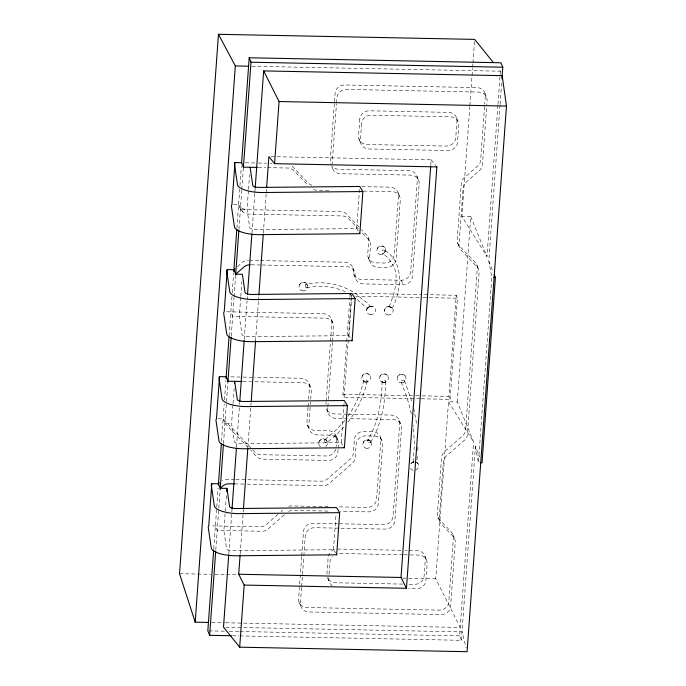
<?xml version="1.0" encoding="UTF-8"?>
<svg xmlns="http://www.w3.org/2000/svg" width="686" height="686" viewBox="0 0 686 686"><rect width="100%" height="100%" fill="white"/><g stroke="black" fill="none" stroke-linecap="round" stroke-linejoin="round"><path stroke-width="0.51" stroke-dasharray="3.43 2.57" d="M382.102 381.356C381.853 402.047 378.158 423.339 367.173 441.192M385.643 381.459C385.369 402.571 381.69 424.351 370.431 442.556M417.92 447.075L417.663 452.649M213.749 548.911L216.699 508.026M216.776 506.98L218.139 488.012M221.518 441.287L224.211 403.977M224.502 399.938L225.9 380.55M229.133 335.788L231.979 296.369M232.228 292.905L233.643 273.242M236.902 228.164L239.723 189.036M239.971 185.546L241.395 165.858M215.79 550.095L220.257 488.252M223.482 443.576L227.915 382.093M231.242 335.986L234.029 297.355M234.089 296.575L235.555 276.286M238.934 229.458L241.781 190.048M241.832 189.267L243.393 167.676M226.38 495.755L223.876 530.527L226.543 548.697A5.179 1.689 4.1 0 0 232.846 550.669L333.499 549.709L335.471 552.89M342.803 445.223L341.216 442.676L240.572 443.636A5.179 1.689 4.1 0 1 234.269 441.655L231.602 423.485L232.966 404.526M233.043 403.471L234.106 388.722M240.692 297.492L239.328 316.452L241.995 334.622A5.179 1.689 4.1 0 0 248.298 336.594L348.942 335.643L350.529 338.189M240.769 296.438L241.832 281.689M358.255 231.148L356.669 228.61L256.024 229.561A5.179 1.689 4.1 0 1 249.721 227.589L247.046 209.419L248.418 190.451M248.495 189.405L249.558 174.656M228.807 553.628L232.04 508.875M236.499 447.066L239.5 405.512M239.577 404.44L239.731 402.313M244.267 339.441L247.037 301.077M247.114 300.014L247.414 295.752M251.959 232.88L254.806 193.452M254.875 192.389L255.183 188.127M240.186 554.005L243.419 509.261M247.878 447.461L251.11 402.716M255.569 340.916L258.416 301.497M258.493 300.434L258.793 296.172M263.338 233.309L266.177 193.889M266.254 192.826L266.562 188.564M308.014 407.261L306.968 421.839A8.935 8.343 -22.1 0 0 315.191 430.439L328.44 430.705A8.935 8.343 -22.1 0 1 336.672 439.306L336.14 446.68M308.074 406.532L308.383 402.159M308.597 399.252L309.489 386.861A8.935 8.343 -22.1 0 0 301.265 378.26L254.335 377.326M310.141 407.338L308.769 426.289A8.935 8.343 -22.1 0 0 317.001 434.89L330.249 435.156A8.935 8.343 -22.1 0 1 338.472 443.756L338.249 446.92M310.346 404.431L310.509 402.245M310.715 399.329L311.298 391.312A8.935 8.343 -22.1 0 0 303.075 382.711L254.266 381.742M301.651 556.775L298.607 598.912A8.935 8.343 -22.1 0 0 306.831 607.513L439.349 610.146A8.935 8.343 -22.1 0 0 448.79 601.896L453.403 537.961A8.935 8.343 -22.1 0 0 451.251 531.95L439.615 519.782A8.935 8.343 -22.1 0 1 437.454 513.771L441.518 457.545A8.935 8.343 -22.1 0 1 444.537 451.637L462.613 435.842A8.935 8.343 -22.1 0 0 465.623 429.933L477.285 268.355A8.935 8.343 -22.1 0 0 475.132 262.344L459.388 245.88A8.935 8.343 -22.1 0 1 457.228 239.868L461.284 183.642A8.935 8.343 -22.1 0 1 464.302 177.734L477.653 166.063A8.935 8.343 -22.1 0 0 480.672 160.155L484.642 105.207M301.729 555.72L303.478 531.487A8.935 8.343 -22.1 0 1 312.919 523.238L337.461 523.727M334.348 103.766L330.24 160.661A8.935 8.343 -22.1 0 0 330.635 163.774M334.494 101.665L335.102 93.236A8.935 8.343 -22.1 0 1 344.552 84.978L477.062 87.619A8.935 8.343 -22.1 0 1 485.285 96.22L484.71 104.212M301.557 587.559L300.417 603.363A8.935 8.343 -22.1 0 0 308.64 611.963L441.158 614.596A8.935 8.343 -22.1 0 0 450.599 606.347L455.212 542.412A8.935 8.343 -22.1 0 0 453.052 536.401L441.424 524.233A8.935 8.343 -22.1 0 1 439.263 518.222L443.319 461.995A8.935 8.343 -22.1 0 1 446.337 456.087L464.413 440.292A8.935 8.343 -22.1 0 0 467.432 434.384L479.094 272.805A8.935 8.343 -22.1 0 0 476.942 266.794L461.189 250.33A8.935 8.343 -22.1 0 1 459.037 244.319L463.093 188.093A8.935 8.343 -22.1 0 1 466.111 182.184L479.463 170.514A8.935 8.343 -22.1 0 0 482.481 164.606L486.734 105.661M301.634 586.504L303.761 557.006M303.838 555.952L305.279 535.938A8.935 8.343 -22.1 0 1 314.728 527.688L385.395 529.095A8.935 8.343 -22.1 0 0 394.844 520.837L401.533 428.133A8.935 8.343 -22.1 0 0 393.31 419.532L348.188 418.632M332.05 165.112L336.457 104.006M336.534 102.951L336.912 97.686A8.935 8.343 -22.1 0 1 346.353 89.437L478.871 92.07A8.935 8.343 -22.1 0 1 487.094 100.671L486.811 104.666M325.927 404.294L326.073 402.219M326.15 401.181L331.844 322.317A8.935 8.343 -22.1 0 0 323.612 313.716L225.865 311.77M327.805 407.707L327.659 409.782A8.935 8.343 -22.1 0 0 335.883 418.383L347.167 418.614M327.882 406.669L328.182 402.519M328.405 399.406L332.53 342.331M332.599 341.294L333.653 326.768A8.935 8.343 -22.1 0 0 325.421 318.167L232.665 316.323L230.856 311.873M326.939 574.156L328.157 557.298A8.935 8.343 -22.1 0 1 335.977 549.152M328.817 577.552L328.74 578.607A8.935 8.343 -22.1 0 0 332.238 585.741M329.048 574.388L329.957 561.748A8.935 8.343 -22.1 0 1 332.316 556.475M338.061 449.553L337.872 452.185A8.935 8.343 -22.1 0 1 328.423 460.435L262.738 459.131A8.935 8.343 -22.1 0 1 256.667 456.542L250.716 450.316M420.158 398.763L344.123 397.254L342.923 394.287L349.834 298.479M349.911 297.407L350.22 293.154L351.429 296.12M344.123 397.254L351.275 298.247M333.499 549.709L336.08 513.891M341.216 442.676L344.261 400.538M348.942 335.643L351.909 294.551M356.669 228.61L359.635 187.518M430.774 165.155L431.16 159.821L276.347 156.742M225.583 622.777L460.22 627.441L435.721 578.778L448.498 401.79L457.33 401.97L473.597 442.033L459.611 635.871L461.421 640.321L240.006 635.922M421.23 398.789L450.136 399.363L448.936 396.397L456.233 295.263L423.039 294.603M497.907 105.301L486.983 256.615L461.884 216.382L469.807 106.562M469.884 105.498L471.959 76.712M472.037 75.64L472.577 68.18M472.654 67.117L472.886 63.918M472.963 62.846L474.498 41.52M450.136 399.363L457.442 298.23L456.233 295.263M457.33 401.97L470.716 216.553L461.884 216.382M497.985 104.229L500.06 75.46M500.137 74.397L500.514 69.089M461.421 640.321L475.407 446.483L479.694 457.039M475.407 446.483L478.434 462.733L491.819 277.315L488.792 261.066L500.017 105.49M500.094 104.418L501.638 83.109M392.383 308.211C400.804 291.576 405.537 261.898 383.868 249.884M417.371 456.319L416.659 462.724M413.152 462.09L414.421 444.194L413.289 425.277M384.915 251.419L384.735 252.131M363.812 380.447C360.793 393.215 355.477 405.469 347.913 416.205M367.302 381.133C363.786 396.191 357.132 410.545 347.536 422.696M389.142 306.822C394.064 294.071 400.067 277.873 392.778 264.299L393.001 264.736L387.762 257.602L382.325 253.1M392.109 307.997L390.84 307.782M344.732 420.475L335.891 430.311L324.752 439.855M343.978 426.966L336.5 434.675L326.879 442.719A1.784 1.003 53.9 0 1 324.615 441.029A1.784 1.003 53.9 0 1 326.039 440.035A1.784 1.003 53.9 0 1 326.896 442.71L326.999 442.616M410.888 463.376L413.675 461.772M368.854 307.422C373.098 304.498 360.322 299.216 359.533 296.592C344.861 284.579 324.718 280.188 306.282 284.296M368.082 307.319L366.778 309.266L366.693 311.127M368.802 307.474L367.173 308.589L355.417 297.93M237.442 266.631L241.995 262.652A8.935 8.343 -22.1 0 1 248.418 260.311M277.907 514.346L266.322 524.481A8.935 8.343 -22.1 0 1 259.891 526.822L210.413 525.836M281.003 511.645L282.546 510.298M284.356 514.749L268.123 528.932A8.935 8.343 -22.1 0 1 261.7 531.273L217.213 530.389L215.404 525.939M368.142 307.277L369.625 306.23M388.928 306.385L391.843 307.568M369.643 306.222L372.91 306.376L374.71 307.86M306.874 287.803C320.276 285.024 334.622 286.405 345.718 292.056M251.805 66.259L500.368 71.198L498.756 69.209M271.004 156.64L275.275 156.725M245.331 162.771L255.526 162.968M258.305 163.028L266.648 163.191M270.353 163.268L272.205 163.302M258.262 167.444L265.671 167.59M267.531 167.624L287.914 168.027A8.935 8.343 -22.1 0 1 293.985 170.625L308.125 185.409M361.814 186.609L390.257 187.175A8.935 8.343 -22.1 0 1 398.48 195.776L394.218 254.772A8.935 8.343 -22.1 0 1 384.777 263.021L375.945 262.849A8.935 8.343 -22.1 0 1 367.722 254.24L368.682 240.88A8.935 8.343 -22.1 0 0 366.53 234.869L361.565 229.673M328.851 190.365L316.212 190.116A8.935 8.343 -22.1 0 1 311.393 188.59M363.614 191.06L392.066 191.626A8.935 8.343 -22.1 0 1 400.29 200.226L396.028 259.222A8.935 8.343 -22.1 0 1 386.587 267.471L377.754 267.3A8.935 8.343 -22.1 0 1 369.531 258.691L370.491 245.331A8.935 8.343 -22.1 0 0 368.331 239.32L360.887 231.534M233.592 204.737L238.582 204.831L240.7 207.043L242.501 211.494A8.935 8.343 -22.1 0 0 248.572 214.092L342.408 215.953A8.935 8.343 -22.1 0 1 348.471 218.551L358.401 228.935M238.582 204.831L240.392 209.281L247.046 209.419M249.421 260.328L259.488 260.534M260.491 260.551L345.024 262.232A8.935 8.343 -22.1 0 1 353.256 270.833A8.935 8.343 -22.1 0 0 361.479 279.442L401.233 280.231A8.935 8.343 -22.1 0 0 410.674 271.973L417.362 179.269A8.935 8.343 -22.1 0 0 409.139 170.668L338.464 169.262A8.935 8.343 -22.1 0 1 332.393 166.672M251.23 264.787L260.286 264.968M262.301 265.002L346.833 266.683A8.935 8.343 -22.1 0 1 355.056 275.283A8.935 8.343 -22.1 0 0 363.288 283.893L403.042 284.681A8.935 8.343 -22.1 0 0 412.483 276.432L419.172 183.719A8.935 8.343 -22.1 0 0 410.948 175.119L340.273 173.712A8.935 8.343 -22.1 0 1 332.084 166.647M353.436 293.214L421.967 294.577M355.708 296.206L422.104 297.527M423.168 297.544L457.442 298.23M230.865 376.854L240.254 377.043M243.067 377.103L253.391 377.309M242.998 381.51L251.445 381.682M342.923 394.287L414.67 395.711M415.742 395.736L421.093 395.839M422.164 395.865L448.936 396.397M347.408 414.198L334.073 413.932A8.935 8.343 -22.1 0 1 326.244 408.444L328.054 412.895M348.428 414.224L391.5 415.073A8.935 8.343 -22.1 0 1 399.724 423.682L393.035 516.387A8.935 8.343 -22.1 0 1 383.594 524.644L339.424 523.761M218.139 418.803L223.13 418.906L250.896 447.941M223.13 418.906L224.939 423.356L231.602 423.485M234.766 479.48L227.298 479.334A8.935 8.343 -22.1 0 0 222.273 480.663M235.83 479.505L321.134 481.195A8.935 8.343 -22.1 0 0 327.556 478.854L350.357 458.934A8.935 8.343 -22.1 0 0 353.376 453.026L354.336 439.657A8.935 8.343 -22.1 0 1 363.777 431.408L372.618 431.58A8.935 8.343 -22.1 0 1 380.841 440.189L376.58 499.176A8.935 8.343 -22.1 0 1 367.139 507.434L338.695 506.868M234.44 483.887L246.171 484.127M247.234 484.145L322.943 485.654A8.935 8.343 -22.1 0 0 329.366 483.304L352.167 463.384A8.935 8.343 -22.1 0 0 355.177 457.476L356.145 444.108A8.935 8.343 -22.1 0 1 365.587 435.859L374.419 436.03A8.935 8.343 -22.1 0 1 382.651 444.639L378.389 503.635A8.935 8.343 -22.1 0 1 368.948 511.885L340.505 511.319M328.165 506.662L291.293 505.925A8.935 8.343 -22.1 0 0 287.048 506.843M327.865 511.07L293.102 510.375A8.935 8.343 -22.1 0 0 288.069 511.705M337.598 549.049L401.199 550.309M405.177 550.386L407.167 550.429M409.156 550.472L417.105 550.626A8.935 8.343 -22.1 0 1 425.329 559.227L424.111 576.086A8.935 8.343 -22.1 0 1 414.67 584.335L407.716 584.198M403.008 554.76L339.399 553.499A8.935 8.343 -22.1 0 0 337.786 553.602M404.003 554.777L408.976 554.88M409.971 554.897L418.914 555.077A8.935 8.343 -22.1 0 1 427.138 563.678L425.92 580.536A8.935 8.343 -22.1 0 1 416.479 588.785L408.53 588.631M179.535 573.685L210.491 574.302M214.761 574.388L225.437 574.602M226.5 574.619L237.176 574.834M402.631 578.127L435.721 578.778M402.742 584.103L335.162 582.757A8.935 8.343 -22.1 0 1 327.333 577.269L329.143 581.719M211.657 622.502L224.511 622.759M225.643 627.193L462.021 631.892L466.077 647.738M208.904 630.888L224.974 631.206M229.261 631.292L238.9 631.489M239.971 631.506L459.611 635.871M232.52 635.776L238.934 635.896M389.082 306.35C386.338 306.067 383.851 308.769 384.357 311.478M390.643 307.705L389.228 306.891M349.689 294.174L351.635 295.349M384.992 250.561L384.392 250.184A1.784 1.406 -57.1 0 0 381.888 251.702A1.784 1.406 -57.1 0 0 383.886 253.1A1.784 1.406 -57.1 0 0 384.392 250.184L384.614 250.39M416.891 462.493L418.006 463.659L417.508 463.024M326.133 440.043C323.38 437.033 317.858 439.966 318.716 443.936M326.27 440.223L325.653 439.58L326.527 440.498M359.078 227.075L346.67 214.101A8.935 8.343 -22.1 0 0 340.599 211.502L246.763 209.642A8.935 8.343 -22.1 0 1 240.7 207.043M240.392 209.281L242.501 211.494M252.877 450.016L254.858 452.091A8.935 8.343 -22.1 0 0 260.929 454.681L326.622 455.984A8.935 8.343 -22.1 0 0 335.806 449.261M224.939 423.356L248.075 447.555M384.897 247.706C382.479 243.873 375.937 246.557 376.88 250.973M405.186 375.988C402.768 372.155 396.225 374.839 397.16 379.255M387.513 375.636C385.095 371.803 378.552 374.487 379.495 378.904M307.071 284.141C304.653 280.308 298.11 282.992 299.045 287.408M369.848 375.285C367.456 371.486 360.965 374.076 361.814 378.458M370.903 441.544C368.493 437.711 361.942 440.403 362.885 444.82M431.16 159.821L435.799 165.566M336.32 437.745L334.494 435.421L337.366 439.117M448.498 401.79L473.597 442.033M404.466 380.704L412.277 402.545M401.173 382.102L407.235 398.18L411.497 414.447M484.891 93.107L486.7 97.558M456.567 117.863L458.368 122.314M470.716 216.553L486.983 256.615M488.792 261.066L493.08 271.622M476.847 265.122L478.657 269.572M457.665 243.101L459.474 247.56M416.968 176.156L418.777 180.607M398.086 192.663L399.895 197.114M358.967 139.018L360.767 143.468M401.233 280.231L403.042 284.681M368.245 237.639L370.054 242.089M331.724 166.441L332.444 168.224M368.116 257.361L369.925 261.812M352.853 267.72L354.662 272.171M353.65 273.954L355.459 278.405M452.966 534.728L454.775 539.179M399.329 420.569L401.139 425.02M437.9 517.012L439.709 521.463M380.447 437.068L382.248 441.518M331.449 319.204L333.25 323.655M424.934 556.114L426.743 560.565M336.269 436.193L338.078 440.644M309.094 383.748L310.904 388.199M307.362 424.951L309.172 429.402M299.002 602.025L300.811 606.475M413.727 408.067L416.805 424.737M311.873 185.254A8.935 8.343 -22.1 0 1 308.34 183.068L292.176 166.175A8.935 8.343 -22.1 0 0 291.584 165.609M402.279 382.694A4.468 4.167 -22.1 0 1 397.228 377.892A4.468 4.167 -22.1 0 1 404.003 374.95A4.468 4.167 -22.1 0 1 404.114 381.896A2.984 2.787 -22.1 0 1 404.011 382.488L402.742 383.011A3.138 2.924 -22.1 0 1 402.279 382.694A1.784 1.166 -24 0 1 401.293 381.227A1.784 1.166 -24 0 1 403.754 380.155A1.784 1.166 -24 0 1 404.114 381.896M416.651 462.467A4.468 4.167 -22.1 0 1 415.699 470.124M413.246 470.296A4.468 4.167 -22.1 0 1 410.022 467.243M410.82 463.796A4.468 4.167 -22.1 0 1 414.258 461.97M414.173 462.913A1.792 0.66 8.4 0 1 413.135 462.175A1.792 0.66 8.4 0 1 414.181 461.704M320.439 446.74A4.468 4.167 -22.1 0 1 319.985 440.421A4.468 4.167 -22.1 0 1 326.647 440.558A4.468 4.167 -22.1 0 1 325.275 446.835M359.781 119.047L358.564 135.905A8.935 8.343 -22.1 0 0 366.796 144.506L446.303 146.084A8.935 8.343 -22.1 0 0 455.744 137.835L456.962 120.976A8.935 8.343 -22.1 0 0 448.738 112.375L369.222 110.789A8.935 8.343 -22.1 0 0 359.781 119.047M361.591 123.497L360.373 140.356A8.935 8.343 -22.1 0 0 368.596 148.956L448.112 150.534A8.935 8.343 -22.1 0 0 457.553 142.285L458.771 125.427A8.935 8.343 -22.1 0 0 450.539 116.826L371.032 115.248A8.935 8.343 -22.1 0 0 361.591 123.497M384.58 382.394L383.671 382.471A1.784 1.209 0.3 0 1 382.299 380.679A1.784 1.209 0.3 0 1 385.172 380.413A1.784 1.209 0.3 0 1 384.64 382.342M366.153 382.085L365.244 382.059A1.784 1.166 12.7 0 1 364.034 380.087A1.784 1.166 12.7 0 1 366.899 380.31A1.784 1.166 12.7 0 1 366.153 382.085M370.148 314.6A4.468 4.167 -22.1 0 0 375.311 308.974A4.468 4.167 -22.1 0 0 367.816 307.757A4.468 4.167 -22.1 0 0 370.148 314.6M302.5 290.881A4.468 4.167 -22.1 0 0 307.662 285.256A4.468 4.167 -22.1 0 0 300.176 284.038A4.468 4.167 -22.1 0 0 302.5 290.881M305.313 285.325A1.784 1.166 77.7 0 0 306.805 287.82A1.784 1.166 77.7 0 0 307.319 285.042A1.784 1.166 77.7 0 0 305.313 285.325M387.813 314.951A4.468 4.167 -22.1 0 0 392.975 309.326A4.468 4.167 -22.1 0 0 385.489 308.108A4.468 4.167 -22.1 0 0 387.813 314.951M380.327 254.446A4.468 4.167 -22.1 0 0 385.498 248.821A4.468 4.167 -22.1 0 0 378.003 247.603A4.468 4.167 -22.1 0 0 380.327 254.446M382.951 382.376A4.468 4.167 -22.1 0 0 388.113 376.751A4.468 4.167 -22.1 0 0 380.619 375.534A4.468 4.167 -22.1 0 0 382.951 382.376M366.341 448.292A4.468 4.167 -22.1 0 0 371.503 442.667A4.468 4.167 -22.1 0 0 364.009 441.45A4.468 4.167 -22.1 0 0 366.341 448.292M370.371 441.304A1.784 1.158 32.9 0 0 367.902 440.215A1.792 1.158 33 0 0 367.37 441.158A1.784 1.158 32.9 0 0 369.565 442.89A1.784 1.158 32.9 0 0 370.371 441.304M365.278 382.025A4.468 4.167 -22.1 0 0 370.44 376.4A4.468 4.167 -22.1 0 0 362.954 375.182A4.468 4.167 -22.1 0 0 365.278 382.025"/><path stroke-width="1.03" d="M493.406 62.58L474.652 39.394L218.465 34.3L179.535 573.685L195.193 622.176L208.441 622.442M195.193 622.176L235.332 65.933L218.465 34.3M211.794 483.664L208.758 525.81A20.52 6.68 4.1 0 0 208.278 527.551L211.271 547.942A20.52 6.68 4.1 0 0 236.241 555.763L336.663 554.803L339.707 512.665L336.534 507.571L235.89 508.523A5.179 1.689 4.1 0 1 229.587 506.551L226.912 488.381L220.257 488.252L218.448 483.802L211.794 483.664A20.52 6.68 4.1 0 0 211.314 485.414L214.315 505.805A20.52 6.68 4.1 0 0 239.277 513.625L339.707 512.665M242.064 381.493L227.984 381.219L226.174 376.768L219.52 376.631L216.476 418.769A20.52 6.68 4.1 0 0 216.004 420.518L218.997 440.909A20.52 6.68 4.1 0 0 243.967 448.73L344.389 447.769L347.433 405.623L344.261 400.538L243.616 401.49A5.179 1.689 4.1 0 1 237.313 399.518L234.638 381.347L234.492 383.457M227.246 269.598L224.202 311.736A20.52 6.68 4.1 0 0 223.73 313.485L226.723 333.876A20.52 6.68 4.1 0 0 251.693 341.688L352.115 340.728L355.151 298.59L351.987 293.497L251.342 294.457A5.179 1.689 4.1 0 1 245.039 292.485L242.364 274.314L235.701 274.177L233.9 269.727L227.246 269.598A20.52 6.68 4.1 0 0 226.766 271.347L229.767 291.739A20.52 6.68 4.1 0 0 254.729 299.55L355.151 298.59M257.336 167.418L243.427 167.144L241.626 162.693L234.972 162.565L231.928 204.702A20.52 6.68 4.1 0 0 231.448 206.452L234.449 226.843A20.52 6.68 4.1 0 0 259.411 234.655L359.841 233.694L362.877 191.557L359.713 186.463L259.068 187.424A5.179 1.689 4.1 0 1 252.765 185.452L250.09 167.281M213.672 549.975L207.832 630.871L209.642 635.322L231.448 635.75M218.362 484.976L221.364 443.422M226.046 378.518L229.055 336.86M233.746 271.836L236.824 229.235M241.592 163.165L249.198 57.77L500.977 62.769L502.778 67.219L501.938 78.847M209.642 635.322L215.713 551.167M220.172 489.384L223.404 444.639M227.941 381.793L231.165 337.049M235.624 275.266L238.857 230.53M243.393 167.676L251.007 62.22L249.198 57.77M226.689 491.545L226.912 488.381M228.73 554.691L223.499 627.15L239.688 647.181L467.089 651.7L506.465 106.073L502.169 75.649L263.647 70.907L255.183 188.127M232.04 508.875L236.421 448.13M239.808 401.25L244.19 340.505M247.492 294.688L251.882 233.943M239.688 647.181L244.173 585.064L238.728 574.251L240.109 555.068M243.496 508.189L247.8 448.524M251.187 401.644L255.569 340.916M258.871 295.109L263.261 234.372M266.64 187.492L268.869 156.597L274.589 163.662L436.871 166.895L406.455 588.288L244.173 585.064M274.589 163.662L279.065 101.545L263.647 70.907M406.455 588.288L401.018 577.475L430.697 166.218M494.246 274.503L495.421 277.384L482.035 462.801L480.234 462.767M233.9 269.727L234.912 268.843M235.701 274.177L243.796 267.111A8.935 8.343 -22.1 0 1 250.227 264.762M218.448 483.802L219.511 482.875M220.257 488.252L222.684 486.125A8.935 8.343 -22.1 0 1 229.107 483.784L234.44 483.887M362.877 191.557L262.455 192.517A20.52 6.68 4.1 0 1 237.493 184.706L234.492 164.306A20.52 6.68 4.1 0 1 234.972 162.565M347.433 405.623L247.003 406.584A20.52 6.68 4.1 0 1 222.041 398.772L219.04 378.38A20.52 6.68 4.1 0 1 219.52 376.631M251.007 62.22L502.778 67.219M235.332 65.933L248.589 66.199M279.065 101.545L506.465 106.073M493.62 277.35L495.421 277.384M238.728 574.251L401.018 577.475M436.519 166.449L436.871 166.895M359.438 233.06L359.841 233.694M351.721 340.093L352.115 340.728M343.995 447.126L344.389 447.769M336.269 554.168L336.663 554.803"/></g></svg>
